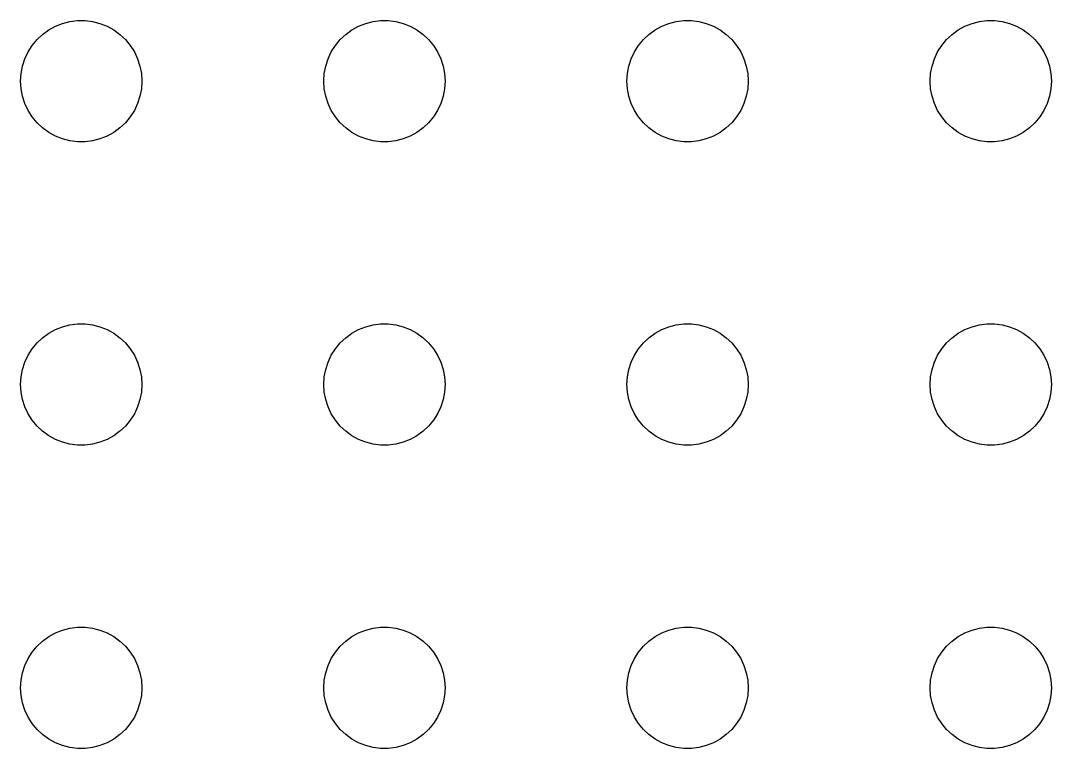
# Model space of a CAD drawing. Header units: metres. Extents: x -134 to 134, y 176 to 394.
# Drawn here: x -99 to -73.5, y 318 to 336 of the extents above; entities that cross this region are included whole.
import ezdxf

# ---------------------------------------------------------------- set-up
doc = ezdxf.new("R2010")
doc.units = ezdxf.units.M

msp = doc.modelspace()

# ---------------------------------------------------------------- linework, layer by layer
for p, q in [((-98.3037, 335.766), (-98.1387, 335.857)), ((-98.1387, 335.857), (-97.9635, 335.927)), ((-97.9635, 335.927), (-97.7811, 335.973)), ((-97.7811, 335.973), (-97.5942, 335.997)), ((-97.5942, 335.997), (-97.4058, 335.997)), ((-97.4058, 335.997), (-97.2189, 335.973)), ((-97.2189, 335.973), (-97.0365, 335.927)), ((-97.0365, 335.927), (-96.8613, 335.857)), ((-96.8613, 335.857), (-96.6963, 335.766)), ((-90.8037, 335.766), (-90.6387, 335.857)), ((-90.6387, 335.857), (-90.4635, 335.927)), ((-90.4635, 335.927), (-90.2811, 335.973)), ((-90.2811, 335.973), (-90.0942, 335.997)), ((-90.0942, 335.997), (-89.9058, 335.997)), ((-89.9058, 335.997), (-89.7189, 335.973)), ((-89.7189, 335.973), (-89.5365, 335.927)), ((-89.5365, 335.927), (-89.3613, 335.857)), ((-89.3613, 335.857), (-89.1963, 335.766)), ((-83.3037, 335.766), (-83.1387, 335.857)), ((-83.1387, 335.857), (-82.9635, 335.927)), ((-82.9635, 335.927), (-82.7811, 335.973)), ((-82.7811, 335.973), (-82.5942, 335.997)), ((-82.5942, 335.997), (-82.4058, 335.997)), ((-82.4058, 335.997), (-82.2189, 335.973)), ((-82.2189, 335.973), (-82.0365, 335.927)), ((-82.0365, 335.927), (-81.8613, 335.857)), ((-81.8613, 335.857), (-81.6963, 335.766)), ((-75.8037, 335.766), (-75.6387, 335.857)), ((-75.6387, 335.857), (-75.4635, 335.927)), ((-75.4635, 335.927), (-75.2811, 335.973)), ((-75.2811, 335.973), (-75.0942, 335.997)), ((-75.0942, 335.997), (-74.9058, 335.997)), ((-74.9058, 335.997), (-74.7189, 335.973)), ((-74.7189, 335.973), (-74.5365, 335.927)), ((-74.5365, 335.927), (-74.3613, 335.857)), ((-74.3613, 335.857), (-74.1963, 335.766)), ((-98.5934, 335.527), (-98.4561, 335.656)), ((-98.4561, 335.656), (-98.3037, 335.766)), ((-96.6963, 335.766), (-96.5439, 335.656)), ((-96.5439, 335.656), (-96.4065, 335.527)), ((-91.0934, 335.527), (-90.9561, 335.656)), ((-90.9561, 335.656), (-90.8037, 335.766)), ((-89.1963, 335.766), (-89.0439, 335.656)), ((-89.0439, 335.656), (-88.9065, 335.527)), ((-83.5934, 335.527), (-83.4561, 335.656)), ((-83.4561, 335.656), (-83.3037, 335.766)), ((-81.6963, 335.766), (-81.5439, 335.656)), ((-81.5439, 335.656), (-81.4065, 335.527)), ((-76.0934, 335.527), (-75.9561, 335.656)), ((-75.9561, 335.656), (-75.8037, 335.766)), ((-74.1963, 335.766), (-74.0439, 335.656)), ((-74.0439, 335.656), (-73.9065, 335.527)), ((-98.8145, 335.223), (-98.7135, 335.382)), ((-98.7135, 335.382), (-98.5934, 335.527)), ((-96.4065, 335.527), (-96.2865, 335.382)), ((-96.2865, 335.382), (-96.1855, 335.223)), ((-91.3145, 335.223), (-91.2135, 335.382)), ((-91.2135, 335.382), (-91.0934, 335.527)), ((-88.9065, 335.527), (-88.7865, 335.382)), ((-88.7865, 335.382), (-88.6855, 335.223)), ((-83.8145, 335.223), (-83.7135, 335.382)), ((-83.7135, 335.382), (-83.5934, 335.527)), ((-81.4065, 335.527), (-81.2865, 335.382)), ((-81.2865, 335.382), (-81.1855, 335.223)), ((-76.3145, 335.223), (-76.2135, 335.382)), ((-76.2135, 335.382), (-76.0934, 335.527)), ((-73.9065, 335.527), (-73.7865, 335.382)), ((-73.7865, 335.382), (-73.6855, 335.223)), ((-98.8947, 335.052), (-98.8145, 335.223)), ((-96.1855, 335.223), (-96.1053, 335.052)), ((-91.3947, 335.052), (-91.3145, 335.223)), ((-88.6855, 335.223), (-88.6053, 335.052)), ((-83.8947, 335.052), (-83.8145, 335.223)), ((-81.1855, 335.223), (-81.1053, 335.052)), ((-76.3947, 335.052), (-76.3145, 335.223)), ((-73.6855, 335.223), (-73.6053, 335.052)), ((-98.9882, 334.688), (-98.9529, 334.873)), ((-98.9529, 334.873), (-98.8947, 335.052)), ((-96.1053, 335.052), (-96.0471, 334.873)), ((-96.0471, 334.873), (-96.0118, 334.688)), ((-91.4882, 334.688), (-91.4529, 334.873)), ((-91.4529, 334.873), (-91.3947, 335.052)), ((-88.6053, 335.052), (-88.5471, 334.873)), ((-88.5471, 334.873), (-88.5118, 334.688)), ((-83.9882, 334.688), (-83.9529, 334.873)), ((-83.9529, 334.873), (-83.8947, 335.052)), ((-81.1053, 335.052), (-81.0471, 334.873)), ((-81.0471, 334.873), (-81.0118, 334.688)), ((-76.4882, 334.688), (-76.4529, 334.873)), ((-76.4529, 334.873), (-76.3947, 335.052)), ((-73.6053, 335.052), (-73.5471, 334.873)), ((-73.5471, 334.873), (-73.5118, 334.688)), ((-99, 334.5), (-98.9882, 334.688)), ((-96.0118, 334.688), (-96, 334.5)), ((-91.5, 334.5), (-91.4882, 334.688)), ((-88.5118, 334.688), (-88.5, 334.5)), ((-84, 334.5), (-83.9882, 334.688)), ((-81.0118, 334.688), (-81, 334.5)), ((-76.5, 334.5), (-76.4882, 334.688)), ((-73.5118, 334.688), (-73.5, 334.5)), ((-98.9882, 334.312), (-99, 334.5)), ((-98.9529, 334.127), (-98.9882, 334.312)), ((-96.0118, 334.312), (-96.0471, 334.127)), ((-96, 334.5), (-96.0118, 334.312)), ((-91.4882, 334.312), (-91.5, 334.5)), ((-91.4529, 334.127), (-91.4882, 334.312)), ((-88.5118, 334.312), (-88.5471, 334.127)), ((-88.5, 334.5), (-88.5118, 334.312)), ((-83.9882, 334.312), (-84, 334.5)), ((-83.9529, 334.127), (-83.9882, 334.312)), ((-81.0118, 334.312), (-81.0471, 334.127)), ((-81, 334.5), (-81.0118, 334.312)), ((-76.4882, 334.312), (-76.5, 334.5)), ((-76.4529, 334.127), (-76.4882, 334.312)), ((-73.5118, 334.312), (-73.5471, 334.127)), ((-73.5, 334.5), (-73.5118, 334.312)), ((-98.8947, 333.948), (-98.9529, 334.127)), ((-96.0471, 334.127), (-96.1053, 333.948)), ((-91.3947, 333.948), (-91.4529, 334.127)), ((-88.5471, 334.127), (-88.6053, 333.948)), ((-83.8947, 333.948), (-83.9529, 334.127)), ((-81.0471, 334.127), (-81.1053, 333.948)), ((-76.3947, 333.948), (-76.4529, 334.127)), ((-73.5471, 334.127), (-73.6053, 333.948)), ((-98.8145, 333.777), (-98.8947, 333.948)), ((-96.1053, 333.948), (-96.1855, 333.777)), ((-91.3145, 333.777), (-91.3947, 333.948)), ((-88.6053, 333.948), (-88.6855, 333.777)), ((-83.8145, 333.777), (-83.8947, 333.948)), ((-81.1053, 333.948), (-81.1855, 333.777)), ((-76.3145, 333.777), (-76.3947, 333.948)), ((-73.6053, 333.948), (-73.6855, 333.777)), ((-98.7135, 333.618), (-98.8145, 333.777)), ((-98.5934, 333.473), (-98.7135, 333.618)), ((-96.2865, 333.618), (-96.4065, 333.473)), ((-96.1855, 333.777), (-96.2865, 333.618)), ((-91.2135, 333.618), (-91.3145, 333.777)), ((-91.0934, 333.473), (-91.2135, 333.618)), ((-88.7865, 333.618), (-88.9065, 333.473)), ((-88.6855, 333.777), (-88.7865, 333.618)), ((-83.7135, 333.618), (-83.8145, 333.777)), ((-83.5934, 333.473), (-83.7135, 333.618)), ((-81.2865, 333.618), (-81.4065, 333.473)), ((-81.1855, 333.777), (-81.2865, 333.618)), ((-76.2135, 333.618), (-76.3145, 333.777)), ((-76.0934, 333.473), (-76.2135, 333.618)), ((-73.7865, 333.618), (-73.9065, 333.473)), ((-73.6855, 333.777), (-73.7865, 333.618)), ((-98.4561, 333.344), (-98.5934, 333.473)), ((-98.3037, 333.234), (-98.4561, 333.344)), ((-96.5439, 333.344), (-96.6963, 333.234)), ((-96.4065, 333.473), (-96.5439, 333.344)), ((-90.9561, 333.344), (-91.0934, 333.473)), ((-90.8037, 333.234), (-90.9561, 333.344)), ((-89.0439, 333.344), (-89.1963, 333.234)), ((-88.9065, 333.473), (-89.0439, 333.344)), ((-83.4561, 333.344), (-83.5934, 333.473)), ((-83.3037, 333.234), (-83.4561, 333.344)), ((-81.5439, 333.344), (-81.6963, 333.234)), ((-81.4065, 333.473), (-81.5439, 333.344)), ((-75.9561, 333.344), (-76.0934, 333.473)), ((-75.8037, 333.234), (-75.9561, 333.344)), ((-74.0439, 333.344), (-74.1963, 333.234)), ((-73.9065, 333.473), (-74.0439, 333.344)), ((-98.1387, 333.143), (-98.3037, 333.234)), ((-97.9635, 333.073), (-98.1387, 333.143)), ((-97.7811, 333.027), (-97.9635, 333.073)), ((-97.0365, 333.073), (-97.2189, 333.027)), ((-96.8613, 333.143), (-97.0365, 333.073)), ((-96.6963, 333.234), (-96.8613, 333.143)), ((-90.6387, 333.143), (-90.8037, 333.234)), ((-90.4635, 333.073), (-90.6387, 333.143)), ((-90.2811, 333.027), (-90.4635, 333.073)), ((-89.5365, 333.073), (-89.7189, 333.027)), ((-89.3613, 333.143), (-89.5365, 333.073)), ((-89.1963, 333.234), (-89.3613, 333.143)), ((-83.1387, 333.143), (-83.3037, 333.234)), ((-82.9635, 333.073), (-83.1387, 333.143)), ((-82.7811, 333.027), (-82.9635, 333.073)), ((-82.0365, 333.073), (-82.2189, 333.027)), ((-81.8613, 333.143), (-82.0365, 333.073)), ((-81.6963, 333.234), (-81.8613, 333.143)), ((-75.6387, 333.143), (-75.8037, 333.234)), ((-75.4635, 333.073), (-75.6387, 333.143)), ((-75.2811, 333.027), (-75.4635, 333.073)), ((-74.5365, 333.073), (-74.7189, 333.027)), ((-74.3613, 333.143), (-74.5365, 333.073)), ((-74.1963, 333.234), (-74.3613, 333.143)), ((-97.5942, 333.003), (-97.7811, 333.027)), ((-97.4058, 333.003), (-97.5942, 333.003)), ((-97.2189, 333.027), (-97.4058, 333.003)), ((-90.0942, 333.003), (-90.2811, 333.027)), ((-89.9058, 333.003), (-90.0942, 333.003)), ((-89.7189, 333.027), (-89.9058, 333.003)), ((-82.5942, 333.003), (-82.7811, 333.027)), ((-82.4058, 333.003), (-82.5942, 333.003)), ((-82.2189, 333.027), (-82.4058, 333.003)), ((-75.0942, 333.003), (-75.2811, 333.027)), ((-74.9058, 333.003), (-75.0942, 333.003)), ((-74.7189, 333.027), (-74.9058, 333.003)), ((-97.9635, 328.427), (-97.7811, 328.473)), ((-97.7811, 328.473), (-97.5942, 328.497)), ((-97.5942, 328.497), (-97.4058, 328.497)), ((-97.4058, 328.497), (-97.2189, 328.473)), ((-97.2189, 328.473), (-97.0365, 328.427)), ((-90.4635, 328.427), (-90.2811, 328.473)), ((-90.2811, 328.473), (-90.0942, 328.497)), ((-90.0942, 328.497), (-89.9058, 328.497)), ((-89.9058, 328.497), (-89.7189, 328.473)), ((-89.7189, 328.473), (-89.5365, 328.427)), ((-82.9635, 328.427), (-82.7811, 328.473)), ((-82.7811, 328.473), (-82.5942, 328.497)), ((-82.5942, 328.497), (-82.4058, 328.497)), ((-82.4058, 328.497), (-82.2189, 328.473)), ((-82.2189, 328.473), (-82.0365, 328.427)), ((-75.4635, 328.427), (-75.2811, 328.473)), ((-75.2811, 328.473), (-75.0942, 328.497)), ((-75.0942, 328.497), (-74.9058, 328.497)), ((-74.9058, 328.497), (-74.7189, 328.473)), ((-74.7189, 328.473), (-74.5365, 328.427)), ((-98.4561, 328.156), (-98.3037, 328.266)), ((-98.3037, 328.266), (-98.1387, 328.357)), ((-98.1387, 328.357), (-97.9635, 328.427)), ((-97.0365, 328.427), (-96.8613, 328.357)), ((-96.8613, 328.357), (-96.6963, 328.266)), ((-96.6963, 328.266), (-96.5439, 328.156)), ((-90.9561, 328.156), (-90.8037, 328.266)), ((-90.8037, 328.266), (-90.6387, 328.357)), ((-90.6387, 328.357), (-90.4635, 328.427)), ((-89.5365, 328.427), (-89.3613, 328.357)), ((-89.3613, 328.357), (-89.1963, 328.266)), ((-89.1963, 328.266), (-89.0439, 328.156)), ((-83.4561, 328.156), (-83.3037, 328.266)), ((-83.3037, 328.266), (-83.1387, 328.357)), ((-83.1387, 328.357), (-82.9635, 328.427)), ((-82.0365, 328.427), (-81.8613, 328.357)), ((-81.8613, 328.357), (-81.6963, 328.266)), ((-81.6963, 328.266), (-81.5439, 328.156)), ((-75.9561, 328.156), (-75.8037, 328.266)), ((-75.8037, 328.266), (-75.6387, 328.357)), ((-75.6387, 328.357), (-75.4635, 328.427)), ((-74.5365, 328.427), (-74.3613, 328.357)), ((-74.3613, 328.357), (-74.1963, 328.266)), ((-74.1963, 328.266), (-74.0439, 328.156)), ((-98.7135, 327.882), (-98.5934, 328.027)), ((-98.5934, 328.027), (-98.4561, 328.156)), ((-96.5439, 328.156), (-96.4065, 328.027)), ((-96.4065, 328.027), (-96.2865, 327.882)), ((-91.2135, 327.882), (-91.0934, 328.027)), ((-91.0934, 328.027), (-90.9561, 328.156)), ((-89.0439, 328.156), (-88.9065, 328.027)), ((-88.9065, 328.027), (-88.7865, 327.882)), ((-83.7135, 327.882), (-83.5934, 328.027)), ((-83.5934, 328.027), (-83.4561, 328.156)), ((-81.5439, 328.156), (-81.4065, 328.027)), ((-81.4065, 328.027), (-81.2865, 327.882)), ((-76.2135, 327.882), (-76.0934, 328.027)), ((-76.0934, 328.027), (-75.9561, 328.156)), ((-74.0439, 328.156), (-73.9065, 328.027)), ((-73.9065, 328.027), (-73.7865, 327.882)), ((-98.8947, 327.552), (-98.8145, 327.723)), ((-98.8145, 327.723), (-98.7135, 327.882)), ((-96.2865, 327.882), (-96.1855, 327.723)), ((-96.1855, 327.723), (-96.1053, 327.552)), ((-91.3947, 327.552), (-91.3145, 327.723)), ((-91.3145, 327.723), (-91.2135, 327.882)), ((-88.7865, 327.882), (-88.6855, 327.723)), ((-88.6855, 327.723), (-88.6053, 327.552)), ((-83.8947, 327.552), (-83.8145, 327.723)), ((-83.8145, 327.723), (-83.7135, 327.882)), ((-81.2865, 327.882), (-81.1855, 327.723)), ((-81.1855, 327.723), (-81.1053, 327.552)), ((-76.3947, 327.552), (-76.3145, 327.723)), ((-76.3145, 327.723), (-76.2135, 327.882)), ((-73.7865, 327.882), (-73.6855, 327.723)), ((-73.6855, 327.723), (-73.6053, 327.552)), ((-98.9529, 327.373), (-98.8947, 327.552)), ((-96.1053, 327.552), (-96.0471, 327.373)), ((-91.4529, 327.373), (-91.3947, 327.552)), ((-88.6053, 327.552), (-88.5471, 327.373)), ((-83.9529, 327.373), (-83.8947, 327.552)), ((-81.1053, 327.552), (-81.0471, 327.373)), ((-76.4529, 327.373), (-76.3947, 327.552)), ((-73.6053, 327.552), (-73.5471, 327.373)), ((-99, 327), (-98.9882, 327.188)), ((-98.9882, 327.188), (-98.9529, 327.373)), ((-96.0471, 327.373), (-96.0118, 327.188)), ((-96.0118, 327.188), (-96, 327)), ((-91.5, 327), (-91.4882, 327.188)), ((-91.4882, 327.188), (-91.4529, 327.373)), ((-88.5471, 327.373), (-88.5118, 327.188)), ((-88.5118, 327.188), (-88.5, 327)), ((-84, 327), (-83.9882, 327.188)), ((-83.9882, 327.188), (-83.9529, 327.373)), ((-81.0471, 327.373), (-81.0118, 327.188)), ((-81.0118, 327.188), (-81, 327)), ((-76.5, 327), (-76.4882, 327.188)), ((-76.4882, 327.188), (-76.4529, 327.373)), ((-73.5471, 327.373), (-73.5118, 327.188)), ((-73.5118, 327.188), (-73.5, 327)), ((-98.9882, 326.812), (-99, 327)), ((-96, 327), (-96.0118, 326.812)), ((-91.4882, 326.812), (-91.5, 327)), ((-88.5, 327), (-88.5118, 326.812)), ((-83.9882, 326.812), (-84, 327)), ((-81, 327), (-81.0118, 326.812)), ((-76.4882, 326.812), (-76.5, 327)), ((-73.5, 327), (-73.5118, 326.812)), ((-98.9529, 326.627), (-98.9882, 326.812)), ((-96.0118, 326.812), (-96.0471, 326.627)), ((-91.4529, 326.627), (-91.4882, 326.812)), ((-88.5118, 326.812), (-88.5471, 326.627)), ((-83.9529, 326.627), (-83.9882, 326.812)), ((-81.0118, 326.812), (-81.0471, 326.627)), ((-76.4529, 326.627), (-76.4882, 326.812)), ((-73.5118, 326.812), (-73.5471, 326.627)), ((-98.8947, 326.448), (-98.9529, 326.627)), ((-98.8145, 326.277), (-98.8947, 326.448)), ((-96.1053, 326.448), (-96.1855, 326.277)), ((-96.0471, 326.627), (-96.1053, 326.448)), ((-91.3947, 326.448), (-91.4529, 326.627)), ((-91.3145, 326.277), (-91.3947, 326.448)), ((-88.6053, 326.448), (-88.6855, 326.277)), ((-88.5471, 326.627), (-88.6053, 326.448)), ((-83.8947, 326.448), (-83.9529, 326.627)), ((-83.8145, 326.277), (-83.8947, 326.448)), ((-81.1053, 326.448), (-81.1855, 326.277)), ((-81.0471, 326.627), (-81.1053, 326.448)), ((-76.3947, 326.448), (-76.4529, 326.627)), ((-76.3145, 326.277), (-76.3947, 326.448)), ((-73.6053, 326.448), (-73.6855, 326.277)), ((-73.5471, 326.627), (-73.6053, 326.448)), ((-98.7135, 326.118), (-98.8145, 326.277)), ((-96.1855, 326.277), (-96.2865, 326.118)), ((-91.2135, 326.118), (-91.3145, 326.277)), ((-88.6855, 326.277), (-88.7865, 326.118)), ((-83.7135, 326.118), (-83.8145, 326.277)), ((-81.1855, 326.277), (-81.2865, 326.118)), ((-76.2135, 326.118), (-76.3145, 326.277)), ((-73.6855, 326.277), (-73.7865, 326.118)), ((-98.5934, 325.973), (-98.7135, 326.118)), ((-98.4561, 325.844), (-98.5934, 325.973)), ((-96.4065, 325.973), (-96.5439, 325.844)), ((-96.2865, 326.118), (-96.4065, 325.973)), ((-91.0934, 325.973), (-91.2135, 326.118)), ((-90.9561, 325.844), (-91.0934, 325.973)), ((-88.9065, 325.973), (-89.0439, 325.844)), ((-88.7865, 326.118), (-88.9065, 325.973)), ((-83.5934, 325.973), (-83.7135, 326.118)), ((-83.4561, 325.844), (-83.5934, 325.973)), ((-81.4065, 325.973), (-81.5439, 325.844)), ((-81.2865, 326.118), (-81.4065, 325.973)), ((-76.0934, 325.973), (-76.2135, 326.118)), ((-75.9561, 325.844), (-76.0934, 325.973)), ((-73.9065, 325.973), (-74.0439, 325.844)), ((-73.7865, 326.118), (-73.9065, 325.973)), ((-98.3037, 325.734), (-98.4561, 325.844)), ((-98.1387, 325.643), (-98.3037, 325.734)), ((-97.9635, 325.573), (-98.1387, 325.643)), ((-96.8613, 325.643), (-97.0365, 325.573)), ((-96.6963, 325.734), (-96.8613, 325.643)), ((-96.5439, 325.844), (-96.6963, 325.734)), ((-90.8037, 325.734), (-90.9561, 325.844)), ((-90.6387, 325.643), (-90.8037, 325.734)), ((-90.4635, 325.573), (-90.6387, 325.643)), ((-89.3613, 325.643), (-89.5365, 325.573)), ((-89.1963, 325.734), (-89.3613, 325.643)), ((-89.0439, 325.844), (-89.1963, 325.734)), ((-83.3037, 325.734), (-83.4561, 325.844)), ((-83.1387, 325.643), (-83.3037, 325.734)), ((-82.9635, 325.573), (-83.1387, 325.643)), ((-81.8613, 325.643), (-82.0365, 325.573)), ((-81.6963, 325.734), (-81.8613, 325.643)), ((-81.5439, 325.844), (-81.6963, 325.734)), ((-75.8037, 325.734), (-75.9561, 325.844)), ((-75.6387, 325.643), (-75.8037, 325.734)), ((-75.4635, 325.573), (-75.6387, 325.643)), ((-74.3613, 325.643), (-74.5365, 325.573)), ((-74.1963, 325.734), (-74.3613, 325.643)), ((-74.0439, 325.844), (-74.1963, 325.734)), ((-97.7811, 325.527), (-97.9635, 325.573)), ((-97.5942, 325.503), (-97.7811, 325.527)), ((-97.4058, 325.503), (-97.5942, 325.503)), ((-97.2189, 325.527), (-97.4058, 325.503)), ((-97.0365, 325.573), (-97.2189, 325.527)), ((-90.2811, 325.527), (-90.4635, 325.573)), ((-90.0942, 325.503), (-90.2811, 325.527)), ((-89.9058, 325.503), (-90.0942, 325.503)), ((-89.7189, 325.527), (-89.9058, 325.503)), ((-89.5365, 325.573), (-89.7189, 325.527)), ((-82.7811, 325.527), (-82.9635, 325.573)), ((-82.5942, 325.503), (-82.7811, 325.527)), ((-82.4058, 325.503), (-82.5942, 325.503)), ((-82.2189, 325.527), (-82.4058, 325.503)), ((-82.0365, 325.573), (-82.2189, 325.527)), ((-75.2811, 325.527), (-75.4635, 325.573)), ((-75.0942, 325.503), (-75.2811, 325.527)), ((-74.9058, 325.503), (-75.0942, 325.503)), ((-74.7189, 325.527), (-74.9058, 325.503)), ((-74.5365, 325.573), (-74.7189, 325.527)), ((-98.3037, 320.766), (-98.1387, 320.857)), ((-98.1387, 320.857), (-97.9635, 320.927)), ((-97.9635, 320.927), (-97.7811, 320.973)), ((-97.7811, 320.973), (-97.5942, 320.997)), ((-97.5942, 320.997), (-97.4058, 320.997)), ((-97.4058, 320.997), (-97.2189, 320.973)), ((-97.2189, 320.973), (-97.0365, 320.927)), ((-97.0365, 320.927), (-96.8613, 320.857)), ((-96.8613, 320.857), (-96.6963, 320.766)), ((-90.8037, 320.766), (-90.6387, 320.857)), ((-90.6387, 320.857), (-90.4635, 320.927)), ((-90.4635, 320.927), (-90.2811, 320.973)), ((-90.2811, 320.973), (-90.0942, 320.997)), ((-90.0942, 320.997), (-89.9058, 320.997)), ((-89.9058, 320.997), (-89.7189, 320.973)), ((-89.7189, 320.973), (-89.5365, 320.927)), ((-89.5365, 320.927), (-89.3613, 320.857)), ((-89.3613, 320.857), (-89.1963, 320.766)), ((-83.3037, 320.766), (-83.1387, 320.857)), ((-83.1387, 320.857), (-82.9635, 320.927)), ((-82.9635, 320.927), (-82.7811, 320.973)), ((-82.7811, 320.973), (-82.5942, 320.997)), ((-82.5942, 320.997), (-82.4058, 320.997)), ((-82.4058, 320.997), (-82.2189, 320.973)), ((-82.2189, 320.973), (-82.0365, 320.927)), ((-82.0365, 320.927), (-81.8613, 320.857)), ((-81.8613, 320.857), (-81.6963, 320.766)), ((-75.8037, 320.766), (-75.6387, 320.857)), ((-75.6387, 320.857), (-75.4635, 320.927)), ((-75.4635, 320.927), (-75.2811, 320.973)), ((-75.2811, 320.973), (-75.0942, 320.997)), ((-75.0942, 320.997), (-74.9058, 320.997)), ((-74.9058, 320.997), (-74.7189, 320.973)), ((-74.7189, 320.973), (-74.5365, 320.927)), ((-74.5365, 320.927), (-74.3613, 320.857)), ((-74.3613, 320.857), (-74.1963, 320.766)), ((-98.5934, 320.527), (-98.4561, 320.656)), ((-98.4561, 320.656), (-98.3037, 320.766)), ((-96.6963, 320.766), (-96.5439, 320.656)), ((-96.5439, 320.656), (-96.4065, 320.527)), ((-91.0934, 320.527), (-90.9561, 320.656)), ((-90.9561, 320.656), (-90.8037, 320.766)), ((-89.1963, 320.766), (-89.0439, 320.656)), ((-89.0439, 320.656), (-88.9065, 320.527)), ((-83.5934, 320.527), (-83.4561, 320.656)), ((-83.4561, 320.656), (-83.3037, 320.766)), ((-81.6963, 320.766), (-81.5439, 320.656)), ((-81.5439, 320.656), (-81.4065, 320.527)), ((-76.0934, 320.527), (-75.9561, 320.656)), ((-75.9561, 320.656), (-75.8037, 320.766)), ((-74.1963, 320.766), (-74.0439, 320.656)), ((-74.0439, 320.656), (-73.9065, 320.527)), ((-98.8145, 320.223), (-98.7135, 320.382)), ((-98.7135, 320.382), (-98.5934, 320.527)), ((-96.4065, 320.527), (-96.2865, 320.382)), ((-96.2865, 320.382), (-96.1855, 320.223)), ((-91.3145, 320.223), (-91.2135, 320.382)), ((-91.2135, 320.382), (-91.0934, 320.527)), ((-88.9065, 320.527), (-88.7865, 320.382)), ((-88.7865, 320.382), (-88.6855, 320.223)), ((-83.8145, 320.223), (-83.7135, 320.382)), ((-83.7135, 320.382), (-83.5934, 320.527)), ((-81.4065, 320.527), (-81.2865, 320.382)), ((-81.2865, 320.382), (-81.1855, 320.223)), ((-76.3145, 320.223), (-76.2135, 320.382)), ((-76.2135, 320.382), (-76.0934, 320.527)), ((-73.9065, 320.527), (-73.7865, 320.382)), ((-73.7865, 320.382), (-73.6855, 320.223)), ((-98.9529, 319.873), (-98.8947, 320.052)), ((-98.8947, 320.052), (-98.8145, 320.223)), ((-96.1855, 320.223), (-96.1053, 320.052)), ((-96.1053, 320.052), (-96.0471, 319.873)), ((-91.4529, 319.873), (-91.3947, 320.052)), ((-91.3947, 320.052), (-91.3145, 320.223)), ((-88.6855, 320.223), (-88.6053, 320.052)), ((-88.6053, 320.052), (-88.5471, 319.873)), ((-83.9529, 319.873), (-83.8947, 320.052)), ((-83.8947, 320.052), (-83.8145, 320.223)), ((-81.1855, 320.223), (-81.1053, 320.052)), ((-81.1053, 320.052), (-81.0471, 319.873)), ((-76.4529, 319.873), (-76.3947, 320.052)), ((-76.3947, 320.052), (-76.3145, 320.223)), ((-73.6855, 320.223), (-73.6053, 320.052)), ((-73.6053, 320.052), (-73.5471, 319.873)), ((-98.9882, 319.688), (-98.9529, 319.873)), ((-96.0471, 319.873), (-96.0118, 319.688)), ((-91.4882, 319.688), (-91.4529, 319.873)), ((-88.5471, 319.873), (-88.5118, 319.688)), ((-83.9882, 319.688), (-83.9529, 319.873)), ((-81.0471, 319.873), (-81.0118, 319.688)), ((-76.4882, 319.688), (-76.4529, 319.873)), ((-73.5471, 319.873), (-73.5118, 319.688)), ((-99, 319.5), (-98.9882, 319.688)), ((-96.0118, 319.688), (-96, 319.5)), ((-91.5, 319.5), (-91.4882, 319.688)), ((-88.5118, 319.688), (-88.5, 319.5)), ((-84, 319.5), (-83.9882, 319.688)), ((-81.0118, 319.688), (-81, 319.5)), ((-76.5, 319.5), (-76.4882, 319.688)), ((-73.5118, 319.688), (-73.5, 319.5)), ((-98.9882, 319.312), (-99, 319.5)), ((-98.9529, 319.127), (-98.9882, 319.312)), ((-96.0118, 319.312), (-96.0471, 319.127)), ((-96, 319.5), (-96.0118, 319.312)), ((-91.4882, 319.312), (-91.5, 319.5)), ((-91.4529, 319.127), (-91.4882, 319.312)), ((-88.5118, 319.312), (-88.5471, 319.127)), ((-88.5, 319.5), (-88.5118, 319.312)), ((-83.9882, 319.312), (-84, 319.5)), ((-83.9529, 319.127), (-83.9882, 319.312)), ((-81.0118, 319.312), (-81.0471, 319.127)), ((-81, 319.5), (-81.0118, 319.312)), ((-76.4882, 319.312), (-76.5, 319.5)), ((-76.4529, 319.127), (-76.4882, 319.312)), ((-73.5118, 319.312), (-73.5471, 319.127)), ((-73.5, 319.5), (-73.5118, 319.312)), ((-98.8947, 318.948), (-98.9529, 319.127)), ((-96.0471, 319.127), (-96.1053, 318.948)), ((-91.3947, 318.948), (-91.4529, 319.127)), ((-88.5471, 319.127), (-88.6053, 318.948)), ((-83.8947, 318.948), (-83.9529, 319.127)), ((-81.0471, 319.127), (-81.1053, 318.948)), ((-76.3947, 318.948), (-76.4529, 319.127)), ((-73.5471, 319.127), (-73.6053, 318.948)), ((-98.8145, 318.777), (-98.8947, 318.948)), ((-98.7135, 318.618), (-98.8145, 318.777)), ((-96.1855, 318.777), (-96.2865, 318.618)), ((-96.1053, 318.948), (-96.1855, 318.777)), ((-91.3145, 318.777), (-91.3947, 318.948)), ((-91.2135, 318.618), (-91.3145, 318.777)), ((-88.6855, 318.777), (-88.7865, 318.618)), ((-88.6053, 318.948), (-88.6855, 318.777)), ((-83.8145, 318.777), (-83.8947, 318.948)), ((-83.7135, 318.618), (-83.8145, 318.777)), ((-81.1855, 318.777), (-81.2865, 318.618)), ((-81.1053, 318.948), (-81.1855, 318.777)), ((-76.3145, 318.777), (-76.3947, 318.948)), ((-76.2135, 318.618), (-76.3145, 318.777)), ((-73.6855, 318.777), (-73.7865, 318.618)), ((-73.6053, 318.948), (-73.6855, 318.777)), ((-98.5934, 318.473), (-98.7135, 318.618)), ((-96.2865, 318.618), (-96.4065, 318.473)), ((-91.0934, 318.473), (-91.2135, 318.618)), ((-88.7865, 318.618), (-88.9065, 318.473)), ((-83.5934, 318.473), (-83.7135, 318.618)), ((-81.2865, 318.618), (-81.4065, 318.473)), ((-76.0934, 318.473), (-76.2135, 318.618)), ((-73.7865, 318.618), (-73.9065, 318.473)), ((-98.4561, 318.344), (-98.5934, 318.473)), ((-98.3037, 318.234), (-98.4561, 318.344)), ((-96.5439, 318.344), (-96.6963, 318.234)), ((-96.4065, 318.473), (-96.5439, 318.344)), ((-90.9561, 318.344), (-91.0934, 318.473)), ((-90.8037, 318.234), (-90.9561, 318.344)), ((-89.0439, 318.344), (-89.1963, 318.234)), ((-88.9065, 318.473), (-89.0439, 318.344)), ((-83.4561, 318.344), (-83.5934, 318.473)), ((-83.3037, 318.234), (-83.4561, 318.344)), ((-81.5439, 318.344), (-81.6963, 318.234)), ((-81.4065, 318.473), (-81.5439, 318.344)), ((-75.9561, 318.344), (-76.0934, 318.473)), ((-75.8037, 318.234), (-75.9561, 318.344)), ((-74.0439, 318.344), (-74.1963, 318.234)), ((-73.9065, 318.473), (-74.0439, 318.344)), ((-98.1387, 318.143), (-98.3037, 318.234)), ((-97.9635, 318.073), (-98.1387, 318.143)), ((-97.7811, 318.027), (-97.9635, 318.073)), ((-97.5942, 318.003), (-97.7811, 318.027)), ((-97.4058, 318.003), (-97.5942, 318.003)), ((-97.2189, 318.027), (-97.4058, 318.003)), ((-97.0365, 318.073), (-97.2189, 318.027)), ((-96.8613, 318.143), (-97.0365, 318.073)), ((-96.6963, 318.234), (-96.8613, 318.143)), ((-90.6387, 318.143), (-90.8037, 318.234)), ((-90.4635, 318.073), (-90.6387, 318.143)), ((-90.2811, 318.027), (-90.4635, 318.073)), ((-90.0942, 318.003), (-90.2811, 318.027)), ((-89.9058, 318.003), (-90.0942, 318.003)), ((-89.7189, 318.027), (-89.9058, 318.003)), ((-89.5365, 318.073), (-89.7189, 318.027)), ((-89.3613, 318.143), (-89.5365, 318.073)), ((-89.1963, 318.234), (-89.3613, 318.143)), ((-83.1387, 318.143), (-83.3037, 318.234)), ((-82.9635, 318.073), (-83.1387, 318.143)), ((-82.7811, 318.027), (-82.9635, 318.073)), ((-82.5942, 318.003), (-82.7811, 318.027)), ((-82.4058, 318.003), (-82.5942, 318.003)), ((-82.2189, 318.027), (-82.4058, 318.003)), ((-82.0365, 318.073), (-82.2189, 318.027)), ((-81.8613, 318.143), (-82.0365, 318.073)), ((-81.6963, 318.234), (-81.8613, 318.143)), ((-75.6387, 318.143), (-75.8037, 318.234)), ((-75.4635, 318.073), (-75.6387, 318.143)), ((-75.2811, 318.027), (-75.4635, 318.073)), ((-75.0942, 318.003), (-75.2811, 318.027)), ((-74.9058, 318.003), (-75.0942, 318.003)), ((-74.7189, 318.027), (-74.9058, 318.003)), ((-74.5365, 318.073), (-74.7189, 318.027)), ((-74.3613, 318.143), (-74.5365, 318.073)), ((-74.1963, 318.234), (-74.3613, 318.143))]:
    msp.add_line(p, q)

doc.saveas('drawing.dxf')
